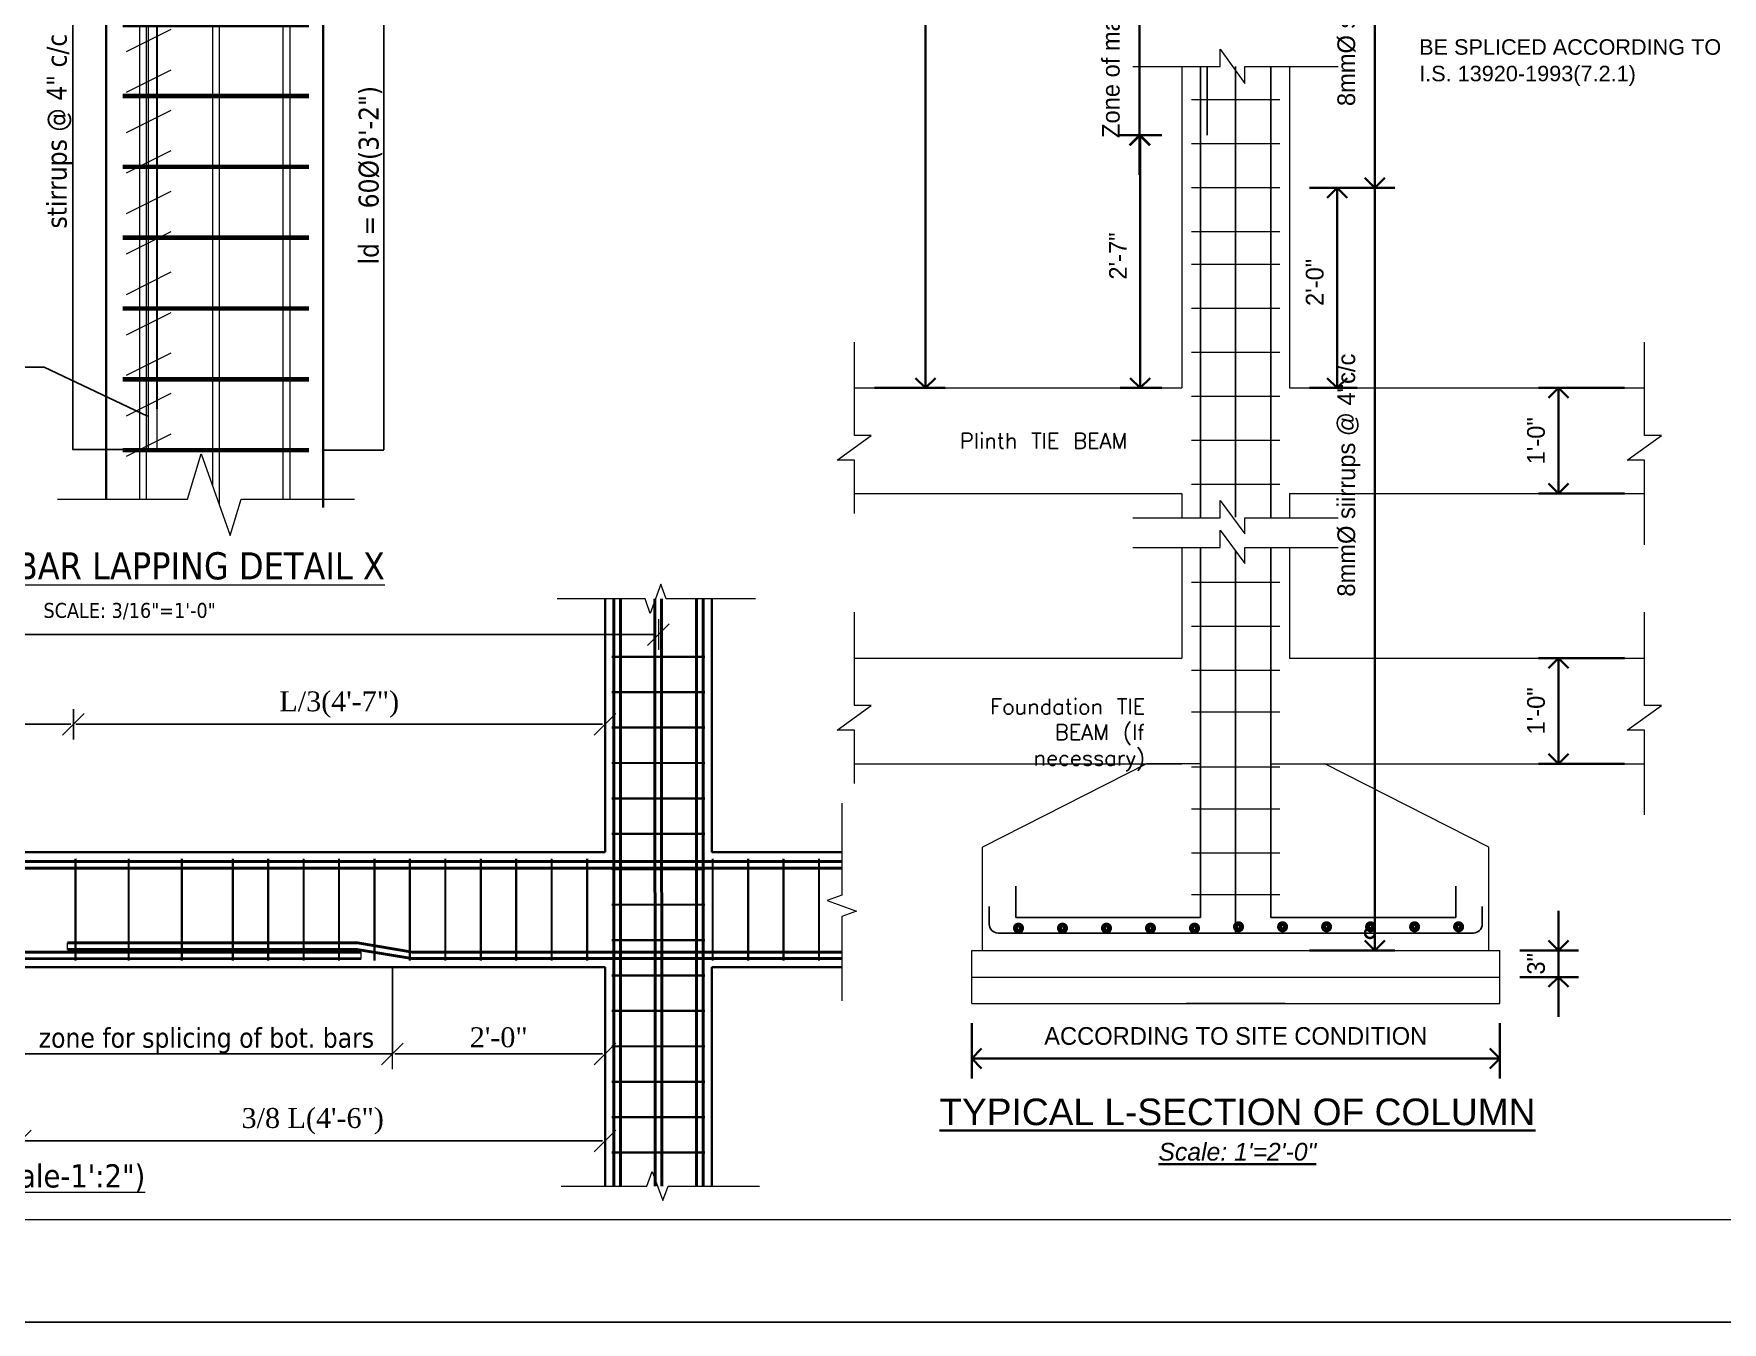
# Model space of a CAD drawing. Header units: inches. Extents: x -4597 to 93300, y -14139 to 5932.
# Drawn here: x 5302 to 6064, y -11124 to -10542 of the extents above; entities that cross this region are included whole.
import ezdxf

# ---------------------------------------------------------------- set-up
doc = ezdxf.new("R2010")
doc.units = ezdxf.units.IN
doc.header["$LTSCALE"] = 0.5
doc.header["$MEASUREMENT"] = 0
doc.header["$PDMODE"] = 66
for name, color, linetype, lineweight in [('DIM', 180, 'Continuous', 5), ('ELE1', 3, 'Continuous', 9), ('hatch', 9, 'Continuous', 0), ('REN-1', 212, 'Continuous', 30), ('STIRRUPS', 14, 'Continuous', 18), ('TEXT', 220, 'Continuous', 9), ('texts', 152, 'Continuous', 35), ('TRENCH', 1, 'Continuous', 35), ('wall', 20, 'Continuous', 40)]:
    doc.layers.add(name, color=color, linetype=linetype, lineweight=lineweight)
doc.layers.add('OUTLINE', color=116, linetype='Continuous')
doc.layers.add('REBARS', color=5, linetype='Continuous')
doc.styles.add('Capt 1', font='arial.ttf', dxfattribs={"height": 12})
doc.styles.add('Labels', font='arial.ttf', dxfattribs={"height": 8})
doc.styles.add('PRABIN', font='BKANT.TTF', dxfattribs={"height": 8})
doc.styles.add('S2', font='txt.shx', dxfattribs={"height": 3})
doc.styles.add('TAHOMA', font='tahoma.ttf', dxfattribs={"height": 9})
doc.styles.add('technical', font='technic_.ttf', dxfattribs={"height": 6.5})
doc.styles.add('times new roman', font='times.ttf', dxfattribs={"height": 9})
doc.dimstyles.new('ARROW', dxfattribs={"dimscale": 96, "dimtxt": 9, "dimasz": 0.125, "dimexe": 0.078125, "dimexo": 0.09375, "dimgap": 0.03125, "dimtad": 1, "dimdec": 0, "dimzin": 3, "dimdsep": 46, "dimlunit": 4, "dimtxsty": 'TAHOMA', "dimcen": 0.09375, "dimclrd": 256, "dimclre": 256, "dimclrt": 256, "dimadec": 0, "dimazin": 0, "dimtfac": 1, "dimtdec": 0, "dimtmove": 0, "dimatfit": 3, "dimfxl": 1, "dimfrac": 2, "dimtolj": 1, "dimtzin": 0, "dimarcsym": 0})
doc.dimstyles.new("Copy of S-2'", dxfattribs={"dimscale": 96, "dimtxt": 9, "dimasz": 0.09375, "dimexe": 0.09375, "dimexo": 0.09375, "dimgap": 0.0625, "dimtad": 1, "dimdec": 0, "dimlfac": 0.25, "dimzin": 3, "dimdsep": 46, "dimlunit": 3, "dimtxsty": 'PRABIN', "dimblk": 'OPEN90', "dimcen": 0.09375, "dimdle": 0.09375, "dimclrd": 256, "dimclre": 34, "dimclrt": 256, "dimadec": 0, "dimazin": 1, "dimtfac": 1, "dimtdec": 0, "dimtix": 1, "dimtmove": 0, "dimatfit": 3, "dimldrblk": 'DOTSMALL', "dimfxl": 1, "dimtolj": 1, "dimtzin": 1, "dimarcsym": 0})
doc.dimstyles.new("gan2'", dxfattribs={"dimscale": 96, "dimtxt": 0.09375, "dimasz": 0.012, "dimexe": 0.09375, "dimexo": 0.15625, "dimgap": 0.03, "dimtad": 1, "dimdec": 1, "dimlfac": 0.25, "dimzin": 3, "dimdsep": 46, "dimlunit": 4, "dimtxsty": 'times new roman', "dimblk": 'gg', "dimcen": 0.09375, "dimdle": 0.09375, "dimse1": 1, "dimse2": 1, "dimclre": 34, "dimadec": 0, "dimazin": 0, "dimtfac": 1, "dimtdec": 1, "dimtix": 1, "dimtmove": 0, "dimatfit": 3, "dimfxl": 1, "dimfrac": 2, "dimtolj": 1, "dimtzin": 1, "dimarcsym": 0})

# ---------------------------------------------------------------- blocks, each defined once
blk = doc.blocks.new('*D71')
at = {"layer": 'Defpoints', "color": 0, "lineweight": -3, "transparency": 16777216}
for p in [(81384.01, 74775.59), (81446, 74775.59), (81446, 74487.82)]:
    blk.add_point(p, dxfattribs=at)
at = {"layer": 'DIM', "color": 0, "lineweight": -2, "transparency": 16777216}
for p, q in [((81445.75, 74775.59), (81383.93, 74775.59)), ((81384.01, 74487.95), (81384.01, 74775.47)), ((81445.75, 74487.82), (81383.93, 74487.82))]:
    blk.add_line(p, q, dxfattribs=at)
at = {"layer": 'DIM', "color": 0, "lineweight": -3, "transparency": 16777216}
for points in [[(81383.99, 74775.47), (81384.03, 74775.47), (81384.01, 74775.59)], [(81383.99, 74487.95), (81384.03, 74487.95), (81384.01, 74487.82)]]:
    blk.add_solid(points, dxfattribs=at)
at = {"layer": 'DIM', "color": 7, "transparency": 16777216, "insert": (81378.03, 74631.71), "char_height": 9, "attachment_point": 5, "rotation": 90, "style": 'TAHOMA'}
blk.add_mtext('\\A1;stirrups @ 4" c/c', dxfattribs=at)
blk = doc.blocks.new('*D72')
at = {"layer": 'Defpoints', "color": 0, "lineweight": -3, "transparency": 16777216}
for p in [(81497.08, 74735.98), (81524.36, 74735.98), (81497.08, 74487.59)]:
    blk.add_point(p, dxfattribs=at)
at = {"layer": 'DIM', "color": 0, "lineweight": -2, "transparency": 16777216}
for p, q in [((81497.33, 74735.98), (81524.44, 74735.98)), ((81524.36, 74487.72), (81524.36, 74735.85)), ((81497.33, 74487.59), (81524.44, 74487.59))]:
    blk.add_line(p, q, dxfattribs=at)
at = {"layer": 'DIM', "color": 0, "lineweight": -3, "transparency": 16777216}
for points in [[(81524.34, 74735.85), (81524.38, 74735.85), (81524.36, 74735.98)], [(81524.34, 74487.72), (81524.38, 74487.72), (81524.36, 74487.59)]]:
    blk.add_solid(points, dxfattribs=at)
at = {"layer": 'DIM', "color": 7, "transparency": 16777216, "insert": (81518.38, 74611.78), "char_height": 9, "attachment_point": 5, "rotation": 90, "style": 'TAHOMA'}
blk.add_mtext('\\A1;ld = 60%%C(3\'-2")', dxfattribs=at)
blk = doc.blocks.new('_Open90')
at = {"color": 0, "linetype": 'ByBlock', "lineweight": -2}
for p, q in [((0, 0), (-1, 0)), ((-0.5, 0.5), (0, 0)), ((0, 0), (-0.5, -0.5))]:
    blk.add_line(p, q, dxfattribs=at)
blk = doc.blocks.new('*D871')
at = {"layer": 'Defpoints', "color": 0, "transparency": 16777216}
for p in [(98328.79, -11583.06), (98567.25, -11583.06), (98328.79, -11607.94)]:
    blk.add_point(p, dxfattribs=at)
at = {"layer": 'DIM', "color": 34, "lineweight": -2, "transparency": 16777216}
for p, q in [((98328.79, -11592.06), (98328.79, -11616.94)), ((98567.25, -11592.06), (98567.25, -11616.94))]:
    blk.add_line(p, q, dxfattribs=at)
at = {"layer": 'DIM', "lineweight": -2, "transparency": 16777216}
blk.add_line((98558.25, -11607.94), (98337.79, -11607.94), dxfattribs=at)
at = {"layer": 'DIM', "lineweight": -2, "transparency": 16777216, "xscale": 9, "yscale": 9, "zscale": 9, "rotation": 180}
blk.add_blockref('_Open90', (98328.79, -11607.94), dxfattribs=at)
at = {"layer": 'DIM', "lineweight": -2, "transparency": 16777216, "xscale": 9, "yscale": 9, "zscale": 9}
blk.add_blockref('_Open90', (98567.25, -11607.94), dxfattribs=at)
at = {"layer": 'DIM', "transparency": 16777216, "insert": (98448.02, -11597.82), "char_height": 8, "attachment_point": 5, "style": 'PRABIN'}
blk.add_mtext('\\A1;ACCORDING TO SITE CONDITION', dxfattribs=at)
blk = doc.blocks.new('_DOTSMALL')
at = {"color": 0, "linetype": 'ByBlock', "const_width": 0.5}
blk.add_lwpolyline([(-0.0625, 0, 1), (0.0625, 0, 1)], format="xyb", close=True, dxfattribs=at)
blk = doc.blocks.new('*D872')
at = {"layer": 'Defpoints', "color": 0, "ltscale": 0.1, "transparency": 16777216}
for p in [(98632.63, -11305.04), (98593.74, -11352.74), (98632.63, -11352.74)]:
    blk.add_point(p, dxfattribs=at)
at = {"layer": 'OUTLINE', "color": 34, "lineweight": -2, "ltscale": 0.1, "transparency": 16777216}
for p, q in [((98623.63, -11305.04), (98584.74, -11305.04)), ((98623.63, -11352.74), (98584.74, -11352.74))]:
    blk.add_line(p, q, dxfattribs=at)
at = {"layer": 'OUTLINE', "lineweight": -2, "ltscale": 0.1, "transparency": 16777216}
blk.add_line((98593.74, -11314.04), (98593.74, -11343.74), dxfattribs=at)
at = {"layer": 'OUTLINE', "lineweight": -2, "ltscale": 0.1, "transparency": 16777216, "xscale": 9, "yscale": 9, "zscale": 9}
for p, rotation in [((98593.74, -11305.04), 90), ((98593.74, -11352.74), 270)]:
    blk.add_blockref('_Open90', p, dxfattribs=dict(at, rotation=rotation))
at = {"layer": 'OUTLINE', "lineweight": 18, "ltscale": 0.1, "transparency": 16777216, "insert": (98583.64, -11328.89), "char_height": 8, "attachment_point": 5, "rotation": 90, "style": 'PRABIN'}
blk.add_mtext('\\A1;1\'-0"', dxfattribs=at)
blk = doc.blocks.new('*D873')
at = {"layer": 'Defpoints', "color": 0, "transparency": 16777216}
for p in [(98423.67, -11190.81), (98404.9, -11305.04), (98423.67, -11305.04)]:
    blk.add_point(p, dxfattribs=at)
at = {"layer": 'DIM', "color": 34, "lineweight": -2, "transparency": 16777216}
for p, q in [((98414.67, -11190.81), (98395.9, -11190.81)), ((98414.67, -11305.04), (98395.9, -11305.04))]:
    blk.add_line(p, q, dxfattribs=at)
at = {"layer": 'DIM', "lineweight": -2, "transparency": 16777216}
blk.add_line((98404.9, -11199.81), (98404.9, -11296.04), dxfattribs=at)
at = {"layer": 'DIM', "lineweight": -2, "transparency": 16777216, "xscale": 9, "yscale": 9, "zscale": 9}
for p, rotation in [((98404.9, -11190.81), 90), ((98404.9, -11305.04), 270)]:
    blk.add_blockref('_Open90', p, dxfattribs=dict(at, rotation=rotation))
at = {"layer": 'DIM', "transparency": 16777216, "insert": (98394.85, -11245.43), "char_height": 8, "attachment_point": 5, "rotation": 90, "style": 'PRABIN'}
blk.add_mtext('\\A1;2\'-7"', dxfattribs=at)
blk = doc.blocks.new('*D874')
at = {"layer": 'Defpoints', "color": 0, "transparency": 16777216}
for p in [(98423.67, -11051.28), (98404.61, -11190.81), (98423.67, -11190.81)]:
    blk.add_point(p, dxfattribs=at)
at = {"layer": 'DIM', "lineweight": -2, "transparency": 16777216}
for p, q in [((98404.61, -11042.28), (98404.61, -11033.28)), ((98404.61, -11051.28), (98404.61, -11190.81)), ((98404.61, -11199.81), (98404.61, -11208.81))]:
    blk.add_line(p, q, dxfattribs=at)
at = {"layer": 'DIM', "color": 34, "lineweight": -2, "transparency": 16777216}
for p, q in [((98414.67, -11051.28), (98395.61, -11051.28)), ((98414.67, -11190.81), (98395.61, -11190.81))]:
    blk.add_line(p, q, dxfattribs=at)
at = {"layer": 'DIM', "lineweight": -2, "transparency": 16777216, "xscale": 9, "yscale": 9, "zscale": 9}
for p, rotation in [((98404.61, -11051.28), 270), ((98404.61, -11190.81), 90)]:
    blk.add_blockref('_Open90', p, dxfattribs=dict(at, rotation=rotation))
at = {"layer": 'DIM', "transparency": 16777216, "insert": (98392.81, -11121.04), "char_height": 8, "attachment_point": 5, "rotation": 90, "style": 'PRABIN'}
blk.add_mtext('\\A1;Zone of main bar over lapping', dxfattribs=at)
blk = doc.blocks.new('*D875')
at = {"layer": 'Defpoints', "color": 0, "transparency": 16777216}
for p in [(98472.36, -11214.66), (98472.36, -11305.04), (98493.82, -11305.04)]:
    blk.add_point(p, dxfattribs=at)
at = {"layer": 'DIM', "color": 34, "lineweight": -2, "transparency": 16777216}
for p, q in [((98481.36, -11214.66), (98502.82, -11214.66)), ((98481.36, -11305.04), (98502.82, -11305.04))]:
    blk.add_line(p, q, dxfattribs=at)
at = {"layer": 'DIM', "lineweight": -2, "transparency": 16777216}
blk.add_line((98493.82, -11223.66), (98493.82, -11296.04), dxfattribs=at)
at = {"layer": 'DIM', "lineweight": -2, "transparency": 16777216, "xscale": 9, "yscale": 9, "zscale": 9}
for p, rotation in [((98493.82, -11214.66), 90), ((98493.82, -11305.04), 270)]:
    blk.add_blockref('_Open90', p, dxfattribs=dict(at, rotation=rotation))
at = {"layer": 'DIM', "transparency": 16777216, "insert": (98483.72, -11257.35), "char_height": 8, "attachment_point": 5, "rotation": 90, "style": 'PRABIN'}
blk.add_mtext('\\A1;2\'-0"', dxfattribs=at)
blk = doc.blocks.new('*D876')
at = {"layer": 'Defpoints', "color": 0, "transparency": 16777216}
for p in [(98472.36, -11027.43), (98510.86, -11027.43), (98472.36, -11214.66)]:
    blk.add_point(p, dxfattribs=at)
at = {"layer": 'DIM', "color": 34, "lineweight": -2, "transparency": 16777216}
for p, q in [((98481.36, -11027.43), (98519.86, -11027.43)), ((98481.36, -11214.66), (98519.86, -11214.66))]:
    blk.add_line(p, q, dxfattribs=at)
at = {"layer": 'DIM', "lineweight": -2, "transparency": 16777216}
blk.add_line((98510.86, -11205.66), (98510.86, -11036.43), dxfattribs=at)
at = {"layer": 'DIM', "lineweight": -2, "transparency": 16777216, "xscale": 9, "yscale": 9, "zscale": 9}
for p, rotation in [((98510.86, -11027.43), 90), ((98510.86, -11214.66), 270)]:
    blk.add_blockref('_Open90', p, dxfattribs=dict(at, rotation=rotation))
at = {"layer": 'DIM', "transparency": 16777216, "insert": (98499.13, -11121.04), "char_height": 8, "attachment_point": 5, "rotation": 90, "style": 'PRABIN'}
blk.add_mtext('\\A1;8mm%%C stirrups @  5"c/c', dxfattribs=at)
blk = doc.blocks.new('*D879')
at = {"layer": 'Defpoints', "color": 0, "transparency": 16777216}
for p in [(98275.84, -10928.07), (98275.84, -11305.04), (98307.89, -11305.04)]:
    blk.add_point(p, dxfattribs=at)
at = {"layer": 'DIM', "color": 34, "lineweight": -2, "transparency": 16777216}
for p, q in [((98284.84, -10928.07), (98316.89, -10928.07)), ((98284.84, -11305.04), (98316.89, -11305.04))]:
    blk.add_line(p, q, dxfattribs=at)
at = {"layer": 'DIM', "lineweight": -2, "transparency": 16777216}
blk.add_line((98307.89, -10937.07), (98307.89, -11296.04), dxfattribs=at)
at = {"layer": 'DIM', "lineweight": -2, "transparency": 16777216, "xscale": 9, "yscale": 9, "zscale": 9}
for p, rotation in [((98307.89, -10928.07), 90), ((98307.89, -11305.04), 270)]:
    blk.add_blockref('_Open90', p, dxfattribs=dict(at, rotation=rotation))
at = {"layer": 'DIM', "transparency": 16777216, "insert": (98297.78, -11078.46), "char_height": 8, "attachment_point": 5, "rotation": 90, "style": 'PRABIN'}
blk.add_mtext('\\A1;FLOOR  HEIGHT', dxfattribs=at)
blk = doc.blocks.new('*D880')
at = {"layer": 'Defpoints', "color": 0, "transparency": 16777216}
for p in [(98567.25, -11559.21), (98567.25, -11571.14), (98593.74, -11571.14)]:
    blk.add_point(p, dxfattribs=at)
at = {"layer": 'DIM', "lineweight": -2, "transparency": 16777216}
for p, q in [((98593.74, -11550.21), (98593.74, -11541.21)), ((98593.74, -11559.21), (98593.74, -11571.14)), ((98593.74, -11580.14), (98593.74, -11589.14))]:
    blk.add_line(p, q, dxfattribs=at)
at = {"layer": 'DIM', "color": 34, "lineweight": -2, "transparency": 16777216}
for p, q in [((98576.25, -11559.21), (98602.74, -11559.21)), ((98576.25, -11571.14), (98602.74, -11571.14))]:
    blk.add_line(p, q, dxfattribs=at)
at = {"layer": 'DIM', "lineweight": -2, "transparency": 16777216, "xscale": 9, "yscale": 9, "zscale": 9}
for p, rotation in [((98593.74, -11559.21), 270), ((98593.74, -11571.14), 90)]:
    blk.add_blockref('_Open90', p, dxfattribs=dict(at, rotation=rotation))
at = {"layer": 'DIM', "transparency": 16777216, "insert": (98583.64, -11565.18), "char_height": 8, "attachment_point": 5, "rotation": 90, "style": 'PRABIN'}
blk.add_mtext('\\A1;3"', dxfattribs=at)
blk = doc.blocks.new('*D881')
at = {"layer": 'Defpoints', "color": 0, "transparency": 16777216}
for p in [(98472.36, -11134.62), (98510.86, -11134.62), (98472.36, -11559.21)]:
    blk.add_point(p, dxfattribs=at)
at = {"layer": 'DIM', "color": 34, "lineweight": -2, "transparency": 16777216}
for p, q in [((98481.36, -11134.62), (98519.86, -11134.62)), ((98481.36, -11559.21), (98519.86, -11559.21))]:
    blk.add_line(p, q, dxfattribs=at)
at = {"layer": 'DIM', "lineweight": -2, "transparency": 16777216}
blk.add_line((98510.86, -11550.21), (98510.86, -11143.62), dxfattribs=at)
at = {"layer": 'DIM', "lineweight": -2, "transparency": 16777216, "xscale": 9, "yscale": 9, "zscale": 9}
for p, rotation in [((98510.86, -11134.62), 90), ((98510.86, -11559.21), 270)]:
    blk.add_blockref('_Open90', p, dxfattribs=dict(at, rotation=rotation))
at = {"layer": 'DIM', "transparency": 16777216, "insert": (98499.13, -11344.42), "char_height": 8, "attachment_point": 5, "rotation": 90, "style": 'PRABIN'}
blk.add_mtext('\\A1;8mm%%C siirrups @ 4"c/c', dxfattribs=at)
blk = doc.blocks.new('*D882')
at = {"layer": 'Defpoints', "color": 0, "ltscale": 0.1, "transparency": 16777216}
for p in [(98632.63, -11427.07), (98593.74, -11474.76), (98632.63, -11474.76)]:
    blk.add_point(p, dxfattribs=at)
at = {"layer": 'OUTLINE', "color": 34, "lineweight": -2, "ltscale": 0.1, "transparency": 16777216}
for p, q in [((98623.63, -11427.07), (98584.74, -11427.07)), ((98623.63, -11474.76), (98584.74, -11474.76))]:
    blk.add_line(p, q, dxfattribs=at)
at = {"layer": 'OUTLINE', "lineweight": -2, "ltscale": 0.1, "transparency": 16777216}
blk.add_line((98593.74, -11436.07), (98593.74, -11465.76), dxfattribs=at)
at = {"layer": 'OUTLINE', "lineweight": -2, "ltscale": 0.1, "transparency": 16777216, "xscale": 9, "yscale": 9, "zscale": 9}
for p, rotation in [((98593.74, -11427.07), 90), ((98593.74, -11474.76), 270)]:
    blk.add_blockref('_Open90', p, dxfattribs=dict(at, rotation=rotation))
at = {"layer": 'OUTLINE', "lineweight": 18, "ltscale": 0.1, "transparency": 16777216, "insert": (98583.64, -11450.91), "char_height": 8, "attachment_point": 5, "rotation": 90, "style": 'PRABIN'}
blk.add_mtext('\\A1;1\'-0"', dxfattribs=at)
blk = doc.blocks.new('*D540')
at = {"layer": 'Defpoints', "color": 0, "transparency": 16777216}
for p in [(78289.18, 76194.18), (78457.18, 76188.9), (78289.18, 76149.76)]:
    blk.add_point(p, dxfattribs=at)
at = {"layer": 'DIM', "lineweight": -2, "transparency": 16777216}
for p, q in [((78289.18, 76194.09), (78289.18, 76149.68)), ((78457.18, 76188.8), (78457.18, 76149.68)), ((78457.05, 76149.76), (78289.3, 76149.76))]:
    blk.add_line(p, q, dxfattribs=at)
at = {"layer": 'DIM', "transparency": 16777216}
for points in [[(78289.3, 76149.78), (78289.3, 76149.74), (78289.18, 76149.76)], [(78457.05, 76149.78), (78457.05, 76149.74), (78457.18, 76149.76)]]:
    blk.add_solid(points, dxfattribs=at)
at = {"layer": 'DIM', "transparency": 16777216, "insert": (78373.18, 76155.8), "char_height": 9, "attachment_point": 5, "style": 'TAHOMA'}
blk.add_mtext('\\A1;zone for splicing of bot. bars', dxfattribs=at)
blk = doc.blocks.new('gg')
at = {"layer": 'DIM'}
for p, q in [((-4.24, -4.24), (4.24, 4.24)), ((0, 6), (0, -6))]:
    blk.add_line(p, q, dxfattribs=at)
blk = doc.blocks.new('*D543')
at = {"layer": 'Defpoints', "color": 0, "transparency": 16777216}
for p in [(78457.18, 76188.9), (78553.18, 76188.9), (78457.18, 76149.76)]:
    blk.add_point(p, dxfattribs=at)
at = {"layer": 'DIM', "color": 0, "lineweight": -2, "transparency": 16777216}
blk.add_line((78552.03, 76149.76), (78458.33, 76149.76), dxfattribs=at)
at = {"layer": 'DIM', "color": 0, "lineweight": -2, "transparency": 16777216, "xscale": 1.152, "yscale": 1.152, "zscale": 1.152, "rotation": 180}
blk.add_blockref('gg', (78457.18, 76149.76), dxfattribs=at)
at = {"layer": 'DIM', "color": 0, "lineweight": -2, "transparency": 16777216, "xscale": 1.152, "yscale": 1.152, "zscale": 1.152}
blk.add_blockref('gg', (78553.18, 76149.76), dxfattribs=at)
at = {"layer": 'DIM', "color": 0, "transparency": 16777216, "insert": (78505.18, 76157.22), "char_height": 9, "attachment_point": 5, "style": 'times new roman'}
blk.add_mtext('\\A1;2\'-0"', dxfattribs=at)
blk = doc.blocks.new('*D544')
at = {"layer": 'Defpoints', "color": 0, "transparency": 16777216}
for p in [(78289.18, 76125.78), (78553.18, 76125.78), (78289.18, 76110.44)]:
    blk.add_point(p, dxfattribs=at)
at = {"layer": 'DIM', "color": 0, "lineweight": -2, "transparency": 16777216}
blk.add_line((78552.03, 76110.44), (78290.33, 76110.44), dxfattribs=at)
at = {"layer": 'DIM', "color": 0, "lineweight": -2, "transparency": 16777216, "xscale": 1.152, "yscale": 1.152, "zscale": 1.152, "rotation": 180}
blk.add_blockref('gg', (78289.18, 76110.44), dxfattribs=at)
at = {"layer": 'DIM', "color": 0, "lineweight": -2, "transparency": 16777216, "xscale": 1.152, "yscale": 1.152, "zscale": 1.152}
blk.add_blockref('gg', (78553.18, 76110.44), dxfattribs=at)
at = {"layer": 'DIM', "color": 0, "transparency": 16777216, "insert": (78421.18, 76119.35), "char_height": 9, "attachment_point": 5, "style": 'times new roman'}
blk.add_mtext('\\A1;3/8 L(4\'-6")', dxfattribs=at)
blk = doc.blocks.new('*D547')
at = {"layer": 'Defpoints', "color": 0, "transparency": 16777216}
for p in [(78553.18, 76298.67), (78313.14, 76240.9), (78553.18, 76240.9)]:
    blk.add_point(p, dxfattribs=at)
at = {"layer": 'DIM', "color": 0, "lineweight": -2, "transparency": 16777216}
blk.add_line((78314.29, 76298.67), (78552.03, 76298.67), dxfattribs=at)
at = {"layer": 'DIM', "color": 0, "lineweight": -2, "transparency": 16777216, "xscale": 1.152, "yscale": 1.152, "zscale": 1.152, "rotation": 180}
blk.add_blockref('gg', (78313.14, 76298.67), dxfattribs=at)
at = {"layer": 'DIM', "color": 0, "lineweight": -2, "transparency": 16777216, "xscale": 1.152, "yscale": 1.152, "zscale": 1.152}
blk.add_blockref('gg', (78553.18, 76298.67), dxfattribs=at)
at = {"layer": 'DIM', "color": 0, "transparency": 16777216, "insert": (78433.16, 76307.59), "char_height": 9, "attachment_point": 5, "style": 'times new roman'}
blk.add_mtext('\\A1;L/3(4\'-7")', dxfattribs=at)
blk = doc.blocks.new('*D548')
at = {"layer": 'Defpoints', "color": 0, "transparency": 16777216}
for p in [(78313.14, 76298.67), (78073.11, 76221.81), (78313.14, 76224.04)]:
    blk.add_point(p, dxfattribs=at)
at = {"layer": 'DIM', "color": 0, "lineweight": -2, "transparency": 16777216}
blk.add_line((78074.26, 76298.67), (78311.99, 76298.67), dxfattribs=at)
at = {"layer": 'DIM', "color": 0, "lineweight": -2, "transparency": 16777216, "xscale": 1.152, "yscale": 1.152, "zscale": 1.152, "rotation": 180}
blk.add_blockref('gg', (78073.11, 76298.67), dxfattribs=at)
at = {"layer": 'DIM', "color": 0, "lineweight": -2, "transparency": 16777216, "xscale": 1.152, "yscale": 1.152, "zscale": 1.152}
blk.add_blockref('gg', (78313.14, 76298.67), dxfattribs=at)
at = {"layer": 'DIM', "color": 0, "transparency": 16777216, "insert": (78193.12, 76307.6), "char_height": 9, "attachment_point": 5, "style": 'times new roman'}
blk.add_mtext('\\A1;zone for splicing of top bars', dxfattribs=at)
blk = doc.blocks.new('*D550')
at = {"layer": 'Defpoints', "color": 0, "transparency": 16777216}
for p in [(77808.97, 76349.3), (78577.28, 76348.11), (78577.28, 76339.22)]:
    blk.add_point(p, dxfattribs=at)
at = {"layer": 'DIM', "color": 0, "lineweight": -2, "transparency": 16777216}
blk.add_line((77810.12, 76339.22), (78576.13, 76339.22), dxfattribs=at)
at = {"layer": 'DIM', "color": 0, "lineweight": -2, "transparency": 16777216, "xscale": 1.152, "yscale": 1.152, "zscale": 1.152, "rotation": 180}
blk.add_blockref('gg', (77808.97, 76339.22), dxfattribs=at)
at = {"layer": 'DIM', "color": 0, "lineweight": -2, "transparency": 16777216, "xscale": 1.152, "yscale": 1.152, "zscale": 1.152}
blk.add_blockref('gg', (78577.28, 76339.22), dxfattribs=at)
at = {"layer": 'DIM', "color": 0, "transparency": 16777216, "insert": (78193.12, 76348.13), "char_height": 9, "attachment_point": 5, "style": 'times new roman'}
blk.add_mtext('\\A1;L(13\'-6")', dxfattribs=at)
blk = doc.blocks.new('TUYTFH')
at = {"layer": 'DIM'}
for p, q in [((81428.33, 74732.42), (81408.09, 74722.31)), ((81428.33, 74714.15), (81408.09, 74704.03)), ((81428.33, 74695.87), (81408.09, 74685.76)), ((81428.33, 74677.59), (81408.09, 74667.48)), ((81428.33, 74659.32), (81408.09, 74649.2)), ((81428.33, 74641.04), (81408.09, 74630.93)), ((81428.33, 74622.77), (81408.09, 74612.65)), ((81428.33, 74604.49), (81408.09, 74594.38)), ((81428.33, 74586.21), (81408.09, 74576.1)), ((81428.33, 74567.94), (81408.09, 74557.82)), ((81428.33, 74549.66), (81408.09, 74539.55)), ((81428.33, 74531.38), (81408.09, 74521.27)), ((81428.33, 74513.11), (81408.09, 74503)), ((81428.33, 74494.83), (81408.09, 74484.72)), ((81414.08, 74465.52), (81417.15, 74465.52))]:
    blk.add_line(p, q, dxfattribs=at)
at = {"layer": 'hatch'}
for p, q in [((81447.05, 74802.49), (81447.05, 74471.4)), ((81450.12, 74793.9), (81450.12, 74462.81)), ((81414.08, 74735.98), (81417.15, 74735.98))]:
    blk.add_line(p, q, dxfattribs=at)
for points in [[(81377.03, 74796.62), (81435.73, 74796.62), (81441.88, 74810.92), (81455.04, 74780.13), (81460.02, 74796.62), (81511.2, 74796.62)], [(81410.17, 74796.62), (81410.17, 74783), (81418.08, 74735.5), (81418.08, 74487.82)], [(81414.08, 74796.62), (81414.08, 74783.32), (81422, 74735.82), (81422, 74487.82)], [(81479.01, 74465.52), (81479.01, 74796.62)], [(81482.08, 74465.52), (81482.08, 74796.62)], [(81414.08, 74735.98), (81414.08, 74465.52)], [(81417.15, 74735.98), (81417.15, 74465.52)], [(81418.08, 74735.98), (81418.08, 74487.59)], [(81377.03, 74465.52), (81435.73, 74465.52), (81441.88, 74485.86), (81455.04, 74449.04), (81460.02, 74465.52), (81511.2, 74465.52)]]:
    blk.add_lwpolyline(points, dxfattribs=at)
at = {"layer": 'REN-1', "ltscale": 0.75}
blk.add_line((81422, 74735.82), (81422, 74506.31), dxfattribs=at)
at = {"layer": 'STIRRUPS', "const_width": 2}
for points in [[(81490.58, 74775.59), (81406.58, 74775.59)], [(81490.58, 74743.59), (81406.58, 74743.59)], [(81490.58, 74711.59), (81406.58, 74711.59)], [(81490.58, 74679.59), (81406.58, 74679.59)], [(81490.58, 74647.59), (81406.58, 74647.59)], [(81490.58, 74615.59), (81406.58, 74615.59)], [(81490.58, 74583.59), (81406.58, 74583.59)], [(81490.58, 74551.59), (81406.58, 74551.59)], [(81490.58, 74519.59), (81406.58, 74519.59)], [(81490.58, 74487.59), (81406.58, 74487.59)]]:
    blk.add_lwpolyline(points, dxfattribs=at)
at = {"layer": 'TRENCH'}
for p, q in [((81399.08, 74796.62), (81399.08, 74465.52)), ((81497.08, 74796.62), (81497.08, 74461.73))]:
    blk.add_line(p, q, dxfattribs=at)
at = {"layer": 'TEXT'}
for s, height, style, p in [('MAX. SLOPE 1:6', 7, 'technical', (81300.47, 74754.58)), ('%%UCOLUMN BAR LAPPING DETAIL X', 12.2639, 'TAHOMA', (81290.2, 74429.21))]:
    blk.add_text(s, height=height, dxfattribs=dict(at, style=style)).set_placement(p)
at = {"layer": 'TEXT', "ltscale": 0.5, "style": 'TAHOMA'}
blk.add_text('SCALE: 3/16"=1\'-0"', height=6.75, dxfattribs=at).set_placement((81370.74, 74411.82))
at = {"layer": 'TEXT', "insert": (81357.29, 74528.46), "char_height": 8, "width": 95.9123, "attachment_point": 3, "style": 'TAHOMA'}
blk.add_mtext('TIE UP BY BINDING WIRE', dxfattribs=at)
at = {"layer": 'DIM'}
for base, p1, p2, text, picture, middle in [((81384.01, 74775.59), (81446, 74487.82), (81446, 74775.59), 'stirrups @ 4" c/c', '*D71', (81378.03, 74631.71)), ((81524.36, 74735.98), (81497.08, 74487.59), (81497.08, 74735.98), 'ld = 60%%C(3\'-2")', '*D72', (81518.38, 74611.78))]:
    dim = blk.add_linear_dim(base=base, p1=p1, p2=p2, angle=90, text=text, dimstyle='ARROW', override={"dimscale": 1}, dxfattribs=at)
    dim.commit()
    dim.dimension.update_dxf_attribs({"geometry": picture, "text_midpoint": middle})
for points in [[(81416.8, 74759.57), (81373.95, 74750.44), (81354.33, 74750.44)], [(81417.72, 74503), (81371.1, 74525.12), (81359.84, 74525.12)]]:
    blk.add_leader(points, dimstyle='ARROW', override={"dimscale": 1, "dimgap": 0.03125, "dimtad": 0}, dxfattribs=at)
blk = doc.blocks.new('FGDF')
at = {"layer": 'DIM'}
for p, q in [((98328.79, -11583.06), (98328.79, -11559.21)), ((98470.37, -11583.06), (98425.66, -11583.06))]:
    blk.add_line(p, q, dxfattribs=at)
at = {"layer": 'hatch'}
blk.add_line((98508.55, -11551.27), (98517.57, -11551.27), dxfattribs=at)
at = {"layer": 'hatch', "const_width": 2.25}
for points in [[(98348.55, -11549.06, 1), (98351.3, -11549.06, 1)], [(98368.43, -11549.06, 1), (98371.17, -11549.06, 1)], [(98388.3, -11549.06, 1), (98391.04, -11549.06, 1)], [(98408.17, -11549.06, 1), (98410.91, -11549.06, 1)], [(98428.04, -11549.06, 1), (98430.79, -11549.06, 1)], [(98447.91, -11548.44, 1), (98450.66, -11548.44, 1)], [(98467.79, -11548.44, 1), (98470.53, -11548.44, 1)], [(98487.66, -11548.44, 1), (98490.4, -11548.44, 1)], [(98507.53, -11548.44, 1), (98510.27, -11548.44, 1)], [(98527.4, -11548.44, 1), (98530.15, -11548.44, 1)], [(98547.27, -11548.44, 1), (98550.02, -11548.44, 1)]]:
    blk.add_lwpolyline(points, format="xyb", close=True, dxfattribs=at)
at = {"layer": 'OUTLINE', "lineweight": 18, "ltscale": 0.1}
for p, q in [((98423.67, -11159.85), (98423.67, -11305.04)), ((98472.36, -11159.85), (98472.36, -11305.04)), ((98423.67, -11276.87), (98423.67, -11305.04)), ((98472.36, -11276.87), (98472.36, -11305.04)), ((98275.84, -11305.04), (98423.67, -11305.04)), ((98472.36, -11305.04), (98632.63, -11305.04)), ((98275.84, -11352.74), (98423.67, -11352.74)), ((98423.67, -11352.74), (98423.67, -11363.74)), ((98423.67, -11352.74), (98423.67, -11363.74)), ((98472.36, -11352.74), (98472.36, -11363.74)), ((98472.36, -11352.74), (98632.63, -11352.74)), ((98472.36, -11352.74), (98472.36, -11363.74)), ((98423.67, -11377.11), (98423.67, -11427.07)), ((98472.36, -11377.12), (98472.36, -11427.07)), ((98275.84, -11427.07), (98423.67, -11427.07)), ((98472.36, -11427.07), (98632.63, -11427.07)), ((98275.84, -11474.76), (98423.67, -11474.76)), ((98407.78, -11474.76), (98333.75, -11512.52)), ((98432.12, -11474.76), (98407.78, -11474.76)), ((98463.91, -11474.76), (98488.26, -11474.76)), ((98472.36, -11474.76), (98632.63, -11474.76)), ((98562.28, -11512.52), (98488.26, -11474.76)), ((98333.75, -11559.21), (98333.75, -11512.52)), ((98562.28, -11559.21), (98562.28, -11512.52)), ((98328.79, -11559.21), (98567.25, -11559.21)), ((98567.25, -11583.06), (98567.25, -11559.21)), ((98328.79, -11571.14), (98567.25, -11571.14)), ((98328.79, -11583.06), (98567.25, -11583.06))]:
    blk.add_line(p, q, dxfattribs=at)
for points in [[(98401.51, -11159.85), (98440.98, -11159.85), (98440.98, -11152.01), (98452.2, -11167.42), (98452.2, -11159.85), (98494.31, -11159.85)], [(98275.84, -11361.74), (98275.84, -11337.67), (98268, -11337.67), (98283.41, -11326.45), (98275.84, -11326.45), (98275.84, -11284.33)], [(98632.63, -11375.91), (98632.63, -11337.67), (98624.79, -11337.67), (98640.2, -11326.45), (98632.63, -11326.45), (98632.63, -11284.33)], [(98401.51, -11363.74), (98440.98, -11363.74), (98440.98, -11355.9), (98452.2, -11370.98), (98452.2, -11363.74), (98494.31, -11363.74)], [(98401.51, -11377.11), (98440.98, -11377.11), (98440.98, -11369.28), (98452.2, -11384.35), (98452.2, -11377.12), (98494.31, -11377.12)], [(98275.84, -11483.76), (98275.84, -11459.69), (98268, -11459.69), (98283.41, -11448.47), (98275.84, -11448.47), (98275.84, -11406.36)], [(98632.63, -11497.93), (98632.63, -11459.69), (98624.79, -11459.69), (98640.2, -11448.47), (98632.63, -11448.47), (98632.63, -11406.36)]]:
    blk.add_lwpolyline(points, dxfattribs=at)
at = {"layer": 'REBARS'}
for p, q in [((98432.12, -11159.85), (98432.12, -11305.04)), ((98435.06, -11159.85), (98435.06, -11190.81)), ((98447.99, -11305.04), (98447.99, -11159.85)), ((98463.91, -11159.85), (98463.91, -11305.04)), ((98432.12, -11305.04), (98432.12, -11363.46)), ((98447.99, -11363.46), (98447.99, -11305.04)), ((98463.91, -11305.04), (98463.91, -11363.46)), ((98432.12, -11377.11), (98432.12, -11474.76)), ((98447.99, -11474.76), (98447.99, -11378.7)), ((98463.91, -11377.12), (98463.91, -11474.76)), ((98432.12, -11474.76), (98432.12, -11544.22)), ((98447.99, -11551.27), (98447.99, -11474.76)), ((98463.91, -11474.76), (98463.91, -11544.22)), ((98348.66, -11530.14), (98348.66, -11544.22)), ((98547.38, -11530.14), (98547.38, -11544.22)), ((98336.73, -11547.29), (98336.73, -11539.34)), ((98559.3, -11547.29), (98559.3, -11539.34)), ((98432.12, -11544.22), (98348.66, -11544.22)), ((98356.61, -11544.22), (98432.12, -11544.22)), ((98463.91, -11544.22), (98547.38, -11544.22)), ((98340.71, -11551.27), (98555.33, -11551.27))]:
    blk.add_line(p, q, dxfattribs=at)
for centre, start, end in [((98340.71, -11547.29), 180, 270), ((98555.33, -11547.29), 270, 0)]:
    blk.add_arc(centre, 3.97, start, end, dxfattribs=at)
at = {"layer": 'STIRRUPS', "ltscale": 0.1}
for p, q in [((98428.09, -11174.67), (98467.89, -11174.67)), ((98428.09, -11194.54), (98467.89, -11194.54)), ((98428.09, -11214.41), (98467.89, -11214.41)), ((98428.09, -11234.28), (98467.89, -11234.28)), ((98428.09, -11249.15), (98467.89, -11249.15)), ((98428.09, -11249.15), (98467.89, -11249.15)), ((98428.09, -11269.03), (98467.89, -11269.03)), ((98428.09, -11288.9), (98467.89, -11288.9)), ((98428.09, -11308.77), (98467.89, -11308.77)), ((98428.09, -11308.77), (98467.89, -11308.77)), ((98428.09, -11328.64), (98467.89, -11328.64)), ((98428.09, -11348.51), (98467.89, -11348.51)), ((98428.09, -11392.79), (98467.89, -11392.79)), ((98428.09, -11412.66), (98467.89, -11412.66)), ((98428.09, -11432.53), (98467.89, -11432.53)), ((98428.09, -11451.41), (98467.89, -11451.41)), ((98428.09, -11476.25), (98467.89, -11476.25)), ((98428.09, -11495.13), (98467.89, -11495.13)), ((98428.09, -11515), (98467.89, -11515)), ((98428.09, -11533.88), (98467.89, -11533.88))]:
    blk.add_line(p, q, dxfattribs=at)
at = {"layer": 'hatch', "xscale": 8.942399999999907, "yscale": 8.942399999999907, "zscale": 8.94239999999852, "rotation": 270}
blk.add_blockref('_DOTSMALL', (98508.63, -11551.27), dxfattribs=at)
at = {"layer": 'DIM', "char_height": 6.9552, "style": 'S2'}
for s, insert, width, attachment_point in [('Plinth TIE BEAM', (98323.49, -11325.42), 136.4032, 1), ('Foundation TIE BEAM (If necessary)', (98407.16, -11445.49), 105.3216, 3)]:
    blk.add_mtext(s, dxfattribs=dict(at, insert=insert, width=width, attachment_point=attachment_point))
at = {"layer": 'texts', "color": 254, "ltscale": 0.1, "style": 'Labels'}
for s, p in [('BE SPLICED ACCORDING TO', (98530.85, -11154.51)), ('I.S. 13920-1993(7.2.1)', (98530.85, -11166.49))]:
    blk.add_text(s, height=7, dxfattribs=at).set_placement(p)
at = {"layer": 'texts', "ltscale": 0.1, "insert": (98448.77, -11640.12), "char_height": 12, "width": 399.2872, "attachment_point": 5, "style": 'Capt 1'}
blk.add_mtext('{\\LTYPICAL L-SECTION OF COLUMN\\P\\fArial|b0|i1|c0|p34;\\H0.66667x;Scale: 1\'=2\'-0"}', dxfattribs=at)
at = {"layer": 'DIM'}
for base, p1, p2, text, picture, middle in [((98307.89, -11305.04), (98275.84, -10928.07), (98275.84, -11305.04), 'FLOOR  HEIGHT', '*D879', (98307.89, -11078.46)), ((98510.86, -11134.62), (98472.36, -11559.21), (98472.36, -11134.62), '8mm%%C siirrups @ 4"c/c', '*D881', (98510.86, -11344.42)), ((98404.9, -11305.04), (98423.67, -11190.81), (98423.67, -11305.04), '2\'-7"', '*D873', (98404.9, -11245.43)), ((98493.82, -11305.04), (98472.36, -11214.66), (98472.36, -11305.04), '2\'-0"', '*D875', (98493.82, -11257.35))]:
    dim = blk.add_linear_dim(base=base, p1=p1, p2=p2, angle=90, text=text, dimstyle="Copy of S-2'", dxfattribs=at)
    dim.commit()
    dim.dimension.update_dxf_attribs({"geometry": picture, "text_midpoint": middle, "dimtype": 160})
for base, p1, p2, text, picture, middle in [((98510.86, -11027.43), (98472.36, -11214.66), (98472.36, -11027.43), '8mm%%C stirrups @  5"c/c', '*D876', (98499.13, -11121.04)), ((98593.74, -11571.14), (98567.25, -11559.21), (98567.25, -11571.14), '3"', '*D880', (98583.64, -11565.18))]:
    dim = blk.add_linear_dim(base=base, p1=p1, p2=p2, angle=90, text=text, dimstyle="Copy of S-2'", override={"dimtmove": 1}, dxfattribs=at)
    dim.commit()
    dim.dimension.update_dxf_attribs({"geometry": picture, "text_midpoint": middle})
dim = blk.add_linear_dim(base=(98404.61, -11190.81), p1=(98423.67, -11051.28), p2=(98423.67, -11190.81), angle=90, text='Zone of main bar over lapping', dimstyle="Copy of S-2'", dxfattribs=at)
dim.commit()
dim.dimension.update_dxf_attribs({"geometry": '*D874', "text_midpoint": (98392.81, -11121.04)})
dim = blk.add_linear_dim(base=(98328.79, -11607.94), p1=(98567.25, -11583.06), p2=(98328.79, -11583.06), text='ACCORDING TO SITE CONDITION', dimstyle="Copy of S-2'", dxfattribs=at)
dim.commit()
dim.dimension.update_dxf_attribs({"geometry": '*D871', "text_midpoint": (98448.02, -11597.82)})
at = {"layer": 'OUTLINE', "lineweight": 18, "ltscale": 0.1}
for base, p1, p2, picture, middle in [((98593.74, -11352.74), (98632.63, -11305.04), (98632.63, -11352.74), '*D872', (98583.64, -11328.89)), ((98593.74, -11474.76), (98632.63, -11427.07), (98632.63, -11474.76), '*D882', (98583.64, -11450.91))]:
    dim = blk.add_linear_dim(base=base, p1=p1, p2=p2, angle=90, text='1\'-0"', dimstyle="Copy of S-2'", dxfattribs=at)
    dim.commit()
    dim.dimension.update_dxf_attribs({"geometry": picture, "text_midpoint": middle})
blk = doc.blocks.new('DSGCV')
at = {"layer": 'DIM', "linetype": 'Continuous', "ltscale": 0.5}
for p, q in [((78310.53, 76196.95), (78310.53, 76199.95)), ((78443.13, 76192.8), (78443.13, 76195.8))]:
    blk.add_line(p, q, dxfattribs=at)
at = {"layer": 'hatch', "linetype": 'Continuous'}
for points in [[(78621.18, 76355.39), (78580.82, 76355.39), (78578.42, 76361.99), (78573.62, 76348.8), (78571.22, 76355.39), (78531.63, 76355.39)], [(78660.07, 76263.11), (78660.07, 76221.48), (78653.47, 76219.08), (78666.66, 76214.28), (78660.07, 76211.88), (78660.07, 76173.77)], [(78533.39, 76090.09), (78572.06, 76090.09), (78574.46, 76096.68), (78579.26, 76083.5), (78581.66, 76090.09), (78622.93, 76090.09)]]:
    blk.add_lwpolyline(points, dxfattribs=at)
at = {"layer": 'STIRRUPS', "const_width": 1}
for points in [[(78598.38, 76329.2), (78556.18, 76329.2)], [(78598.38, 76313.2), (78556.18, 76313.2)], [(78556.18, 76313.2), (78598.38, 76313.2)], [(78556.18, 76297.2), (78598.38, 76297.2)], [(78556.18, 76281.2), (78598.38, 76281.2)], [(78556.18, 76265.2), (78598.38, 76265.2)], [(78556.18, 76249.2), (78598.38, 76249.2)], [(78314.07, 76237.9), (78314.07, 76191.85)], [(78338.07, 76237.9), (78338.07, 76191.85)], [(78362.07, 76237.9), (78362.07, 76191.85)], [(78385.07, 76237.9), (78385.07, 76191.85)], [(78401.07, 76237.9), (78401.07, 76191.85)], [(78417.07, 76237.9), (78417.07, 76191.85)], [(78433.07, 76237.9), (78433.07, 76191.85)], [(78449.07, 76237.9), (78449.07, 76191.85)], [(78465.07, 76237.9), (78465.07, 76191.85)], [(78481.07, 76237.9), (78481.07, 76191.85)], [(78497.07, 76237.9), (78497.07, 76191.85)], [(78513.07, 76237.9), (78513.07, 76191.85)], [(78529.07, 76237.9), (78529.07, 76191.85)], [(78545.07, 76237.9), (78545.07, 76191.85)], [(78556.18, 76233.2), (78598.38, 76233.2)], [(78601.76, 76237.9), (78601.76, 76191.85)], [(78617.76, 76237.9), (78617.76, 76191.85)], [(78633.76, 76237.9), (78633.76, 76191.85)], [(78649.76, 76237.9), (78649.76, 76191.85)], [(78556.18, 76217.2), (78598.38, 76217.2)], [(78556.18, 76201.2), (78598.38, 76201.2)], [(78556.18, 76185.2), (78598.38, 76185.2)], [(78556.18, 76169.2), (78598.38, 76169.2)], [(78598.38, 76153.2), (78556.18, 76153.2)], [(78556.18, 76153.2), (78598.38, 76153.2)], [(78598.38, 76137.2), (78556.18, 76137.2)], [(78598.38, 76121.2), (78556.18, 76121.2)], [(78598.38, 76105.2), (78556.18, 76105.2)]]:
    blk.add_lwpolyline(points, dxfattribs=at)
at = {"layer": 'TRENCH'}
for p, q in [((78553.18, 76355.39), (78553.18, 76240.9)), ((78601.38, 76355.39), (78601.38, 76240.9)), ((77833.07, 76240.9), (78553.18, 76240.9)), ((78601.38, 76240.9), (78660.07, 76240.9)), ((77833.07, 76188.9), (78553.18, 76188.9)), ((78553.18, 76188.9), (78553.18, 76090.09)), ((78601.38, 76188.9), (78601.38, 76090.09)), ((78601.38, 76188.9), (78660.07, 76188.9))]:
    blk.add_line(p, q, dxfattribs=at)
at = {"layer": 'wall', "color": 3}
for points in [[(78557.08, 76355.39), (78557.08, 76090.09)], [(78560.08, 76355.39), (78560.08, 76090.09)], [(78575.73, 76355.39), (78575.79, 76090.09)], [(78578.73, 76355.39), (78578.79, 76090.09)], [(78594.48, 76355.39), (78594.48, 76090.09)], [(78597.48, 76355.39), (78597.48, 76090.09)], [(78256.32, 76236.7), (78660.07, 76236.7)], [(78256.32, 76233.7), (78660.07, 76233.7)], [(78256.32, 76195.73), (78443.13, 76195.8)], [(78660.07, 76195.8), (78466.25, 76195.8), (78441.43, 76199.95), (78310.53, 76199.95)], [(78660.07, 76192.8), (78466, 76192.8), (78441.18, 76196.95), (78310.53, 76196.95)], [(78256.32, 76192.73), (78443.13, 76192.8)]]:
    blk.add_lwpolyline(points, dxfattribs=at)
at = {"layer": 'TEXT', "style": 'TAHOMA'}
blk.add_text('%%UBAR LAPPING DETAIL(BEAM)(scale-1\':2")', height=10.5, dxfattribs=at).set_placement((78095.1, 76089.43))
at = {"layer": 'DIM'}
for base, p1, p2, text, picture, middle in [((78577.28, 76339.22), (77808.97, 76349.3), (78577.28, 76348.11), 'L(13\'-6")', '*D550', (78193.12, 76348.13)), ((78313.14, 76298.67), (78073.11, 76221.81), (78313.14, 76224.04), 'zone for splicing of top bars', '*D548', (78193.12, 76307.6)), ((78553.18, 76298.67), (78313.14, 76240.9), (78553.18, 76240.9), 'L/3(4\'-7")', '*D547', (78433.16, 76307.59))]:
    dim = blk.add_linear_dim(base=base, p1=p1, p2=p2, text=text, dimstyle="gan2'", dxfattribs=at)
    dim.commit()
    dim.dimension.update_dxf_attribs({"geometry": picture, "text_midpoint": middle})
dim = blk.add_linear_dim(base=(78289.18, 76149.76), p1=(78457.18, 76188.9), p2=(78289.18, 76194.18), angle=180, text='zone for splicing of bot. bars', dimstyle='ARROW', override={"dimscale": 1, "dimtmove": 1}, dxfattribs=at)
dim.commit()
dim.dimension.update_dxf_attribs({"geometry": '*D540', "text_midpoint": (78373.18, 76155.8)})
dim = blk.add_linear_dim(base=(78457.18, 76149.76), p1=(78553.18, 76188.9), p2=(78457.18, 76188.9), angle=180, dimstyle="gan2'", dxfattribs=at)
dim.commit()
dim.dimension.update_dxf_attribs({"geometry": '*D543', "text_midpoint": (78505.18, 76157.22)})
dim = blk.add_linear_dim(base=(78289.18, 76110.44), p1=(78553.18, 76125.78), p2=(78289.18, 76125.78), angle=180, text='3/8 L(4\'-6")', dimstyle="gan2'", dxfattribs=at)
dim.commit()
dim.dimension.update_dxf_attribs({"geometry": '*D544', "text_midpoint": (78421.18, 76119.35)})

msp = doc.modelspace()

# ---------------------------------------------------------------- linework, layer by layer
at = {"layer": 'Defpoints'}
msp.add_lwpolyline([(6555.94, -8876.52), (3378.34, -8876.52), (3378.34, -11124.49), (6555.94, -11124.49)], close=True, dxfattribs=at)
at = {"layer": 'ELE1'}
msp.add_lwpolyline([(3424.66, -8922.84), (6509.62, -8922.84), (6509.62, -11078.17), (3424.66, -11078.17)], close=True, dxfattribs=at)
msp.add_lwpolyline([(3424.66, -8922.84), (6509.62, -8922.84), (6509.62, -11078.17), (3424.66, -11078.17)], close=True, dxfattribs=at)

# ---------------------------------------------------------------- block references
at = {"color": 5, "lineweight": 35}
msp.add_blockref('FGDF', (-92603.66, 602.61), dxfattribs=at)
at = {"color": 0, "lineweight": -3}
for name, p in [('TUYTFH', (-76064.73, -85218.11)), ('DSGCV', (-72993.59, -87153.04))]:
    msp.add_blockref(name, p, dxfattribs=at)

doc.saveas('drawing.dxf')
